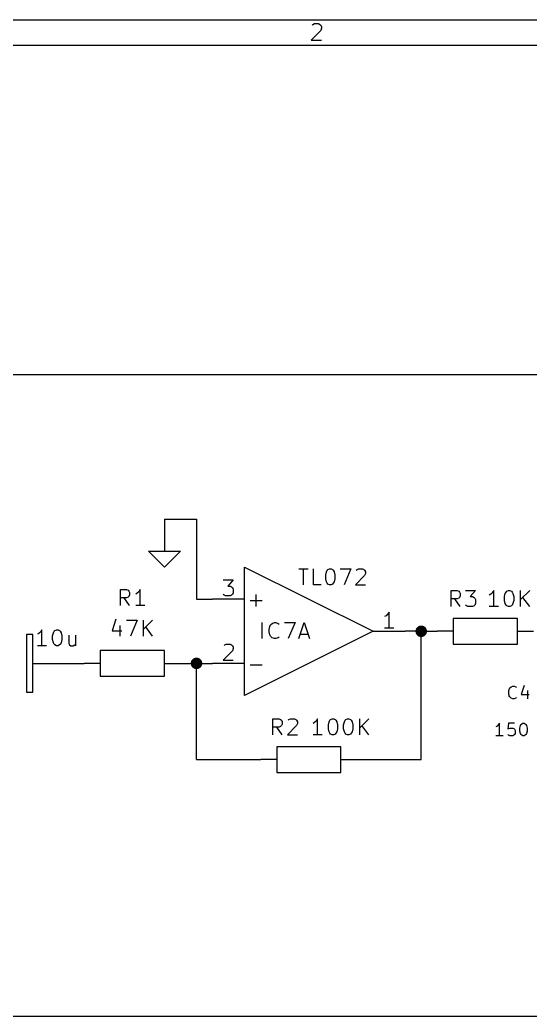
# Model space of a CAD drawing. Header units: millimetres. Extents: x 10 to 287, y -200 to -10.
# Drawn here: x 62.2 to 102.6, y -88.9 to -10 of the extents above; entities that cross this region are included whole.
import ezdxf

# ---------------------------------------------------------------- set-up
doc = ezdxf.new("R2010")
doc.units = ezdxf.units.MM
for name, color, linetype in [('BLACK', 250, 'CONTINUOUS'), ('GREENSIXTYFIVE', 129, 'CONTINUOUS'), ('LIGHTBLUE', 172, 'CONTINUOUS'), ('LIGHTGREEN', 92, 'CONTINUOUS'), ('LIGHTRED', 12, 'CONTINUOUS'), ('RED', 14, 'CONTINUOUS'), ('WHITE', 250, 'CONTINUOUS')]:
    doc.layers.add(name, color=color, linetype=linetype)

msp = doc.modelspace()

# ---------------------------------------------------------------- linework, layer by layer
at = {"layer": 'BLACK', "linetype": 'CONTINUOUS'}
for p, q in [((73.66, -49.53), (73.66, -50.8)), ((73.66, -49.53), (76.2, -49.53)), ((76.2, -49.53), (76.2, -55.88)), ((76.2, -55.88), (77.47, -55.88))]:
    msp.add_line(p, q, dxfattribs=at)
at = {"layer": 'GREENSIXTYFIVE', "linetype": 'CONTINUOUS'}
for p, q in [((84.3038, -53.469), (85.0295, -53.469)), ((84.6667, -54.739), (84.6667, -53.469)), ((85.4528, -54.739), (85.4528, -53.469)), ((86.4809, -53.7109), (86.5414, -53.59)), ((86.5414, -53.59), (86.6019, -53.5295)), ((86.6019, -53.5295), (86.7228, -53.469)), ((86.7228, -53.469), (86.8438, -53.469)), ((86.8438, -53.469), (86.9647, -53.5295)), ((86.9647, -53.5295), (87.0252, -53.59)), ((87.0252, -53.59), (87.0857, -53.7109)), ((87.5695, -53.469), (88.4161, -53.469)), ((88.4161, -53.469), (87.8719, -54.739)), ((88.8395, -53.59), (88.8999, -53.5295)), ((88.8999, -53.5295), (89.0209, -53.469)), ((89.0209, -53.469), (89.3233, -53.469)), ((89.3233, -53.469), (89.4442, -53.5295)), ((89.4442, -53.5295), (89.5047, -53.59)), ((89.5047, -53.59), (89.5652, -53.7109)), ((86.4205, -53.9528), (86.4809, -53.7109)), ((86.4205, -54.2552), (86.4205, -53.9528)), ((86.4809, -54.4971), (86.4205, -54.2552)), ((87.0857, -53.7109), (87.1462, -53.9528)), ((87.1462, -54.2552), (87.0857, -54.4971)), ((87.1462, -53.9528), (87.1462, -54.2552)), ((89.5047, -54.0133), (88.779, -54.739)), ((89.5652, -53.8319), (89.5047, -54.0133)), ((89.5652, -53.7109), (89.5652, -53.8319)), ((70.1825, -56.3786), (70.1825, -55.1086)), ((70.1825, -55.1086), (70.6663, -55.1086)), ((70.1825, -56.3786), (70.1825, -55.1086)), ((70.1825, -55.1086), (70.6663, -55.1086)), ((70.6663, -55.1086), (70.7873, -55.1691)), ((70.6663, -55.1086), (70.7873, -55.1691)), ((70.7873, -55.1691), (70.8478, -55.2296)), ((70.7873, -55.1691), (70.8478, -55.2296)), ((71.7549, -55.1086), (71.634, -55.2901)), ((71.7549, -55.1086), (71.634, -55.2901)), ((71.7549, -56.3786), (71.7549, -55.1086)), ((71.7549, -56.3786), (71.7549, -55.1086)), ((86.0576, -54.739), (85.4528, -54.739)), ((86.5414, -54.6181), (86.4809, -54.4971)), ((86.6019, -54.6786), (86.5414, -54.6181)), ((86.7228, -54.739), (86.6019, -54.6786)), ((86.8438, -54.739), (86.7228, -54.739)), ((86.9647, -54.6786), (86.8438, -54.739)), ((87.0252, -54.6181), (86.9647, -54.6786)), ((87.0857, -54.4971), (87.0252, -54.6181)), ((88.779, -54.739), (89.5652, -54.739)), ((96.3445, -56.4591), (96.3445, -55.1891)), ((96.3445, -55.1891), (96.8283, -55.1891)), ((96.8283, -55.1891), (96.9493, -55.2496)), ((97.4936, -55.1891), (98.2798, -55.1891)), ((98.2798, -55.1891), (97.8564, -55.6729)), ((99.7252, -55.1891), (99.6043, -55.3706)), ((99.7252, -56.4591), (99.7252, -55.1891)), ((100.7533, -55.2496), (100.8742, -55.1891)), ((100.8742, -55.1891), (100.9952, -55.1891)), ((100.9952, -55.1891), (101.1161, -55.2496)), ((101.8418, -56.4591), (101.8418, -55.1891)), ((102.5675, -55.1891), (101.8418, -55.9148)), ((70.6663, -55.7739), (70.1825, -55.7739)), ((70.6663, -55.7739), (70.1825, -55.7739)), ((70.9082, -56.3786), (70.4849, -55.7739)), ((70.9082, -56.3786), (70.4849, -55.7739)), ((70.7873, -55.7134), (70.6663, -55.7739)), ((70.7873, -55.7134), (70.6663, -55.7739)), ((70.8478, -55.6529), (70.7873, -55.7134)), ((70.8478, -55.6529), (70.7873, -55.7134)), ((70.8478, -55.2296), (70.9082, -55.3505)), ((70.8478, -55.2296), (70.9082, -55.3505)), ((70.9082, -55.532), (70.8478, -55.6529)), ((70.9082, -55.532), (70.8478, -55.6529)), ((70.9082, -55.3505), (70.9082, -55.532)), ((70.9082, -55.3505), (70.9082, -55.532)), ((71.513, -55.411), (71.3921, -55.4715)), ((71.513, -55.411), (71.3921, -55.4715)), ((71.634, -55.2901), (71.513, -55.411)), ((71.634, -55.2901), (71.513, -55.411)), ((80.4393, -55.9837), (81.407, -55.9837)), ((80.9231, -56.4675), (80.9231, -55.4999)), ((96.8283, -55.8544), (96.3445, -55.8544)), ((97.0702, -56.4591), (96.6469, -55.8544)), ((96.9493, -55.7939), (96.8283, -55.8544)), ((96.9493, -55.2496), (97.0098, -55.3101)), ((97.0098, -55.7334), (96.9493, -55.7939)), ((97.0098, -55.3101), (97.0702, -55.431)), ((97.0702, -55.6125), (97.0098, -55.7334)), ((97.0702, -55.431), (97.0702, -55.6125)), ((97.8564, -55.6729), (98.0379, -55.6729)), ((98.0379, -55.6729), (98.1588, -55.7334)), ((98.1588, -55.7334), (98.2193, -55.7939)), ((98.2193, -55.7939), (98.2798, -55.9148)), ((98.2798, -55.9148), (98.2798, -56.2172)), ((99.4833, -55.4915), (99.3624, -55.552)), ((99.6043, -55.3706), (99.4833, -55.4915)), ((100.5719, -55.6729), (100.6323, -55.431)), ((100.5719, -55.9753), (100.5719, -55.6729)), ((100.6323, -56.2172), (100.5719, -55.9753)), ((100.6323, -55.431), (100.6928, -55.3101)), ((100.6928, -55.3101), (100.7533, -55.2496)), ((101.1161, -55.2496), (101.1766, -55.3101)), ((101.1766, -55.3101), (101.2371, -55.431)), ((101.2371, -55.431), (101.2976, -55.6729)), ((101.2976, -55.9753), (101.2371, -56.2172)), ((101.2976, -55.6729), (101.2976, -55.9753)), ((102.5675, -56.4591), (102.0233, -55.7334)), ((72.1178, -56.3786), (71.3921, -56.3786)), ((72.1178, -56.3786), (71.3921, -56.3786)), ((97.5541, -56.3987), (97.4936, -56.3382)), ((97.675, -56.4591), (97.5541, -56.3987)), ((98.0379, -56.4591), (97.675, -56.4591)), ((98.1588, -56.3987), (98.0379, -56.4591)), ((98.2193, -56.3382), (98.1588, -56.3987)), ((98.2798, -56.2172), (98.2193, -56.3382)), ((100.0881, -56.4591), (99.3624, -56.4591)), ((100.6928, -56.3382), (100.6323, -56.2172)), ((100.7533, -56.3987), (100.6928, -56.3382)), ((100.8742, -56.4591), (100.7533, -56.3987)), ((100.9952, -56.4591), (100.8742, -56.4591)), ((101.1161, -56.3987), (100.9952, -56.4591)), ((101.1766, -56.3382), (101.1161, -56.3987)), ((101.2371, -56.2172), (101.1766, -56.3382)), ((69.8197, -57.4725), (69.5174, -58.3796)), ((69.8197, -57.4725), (69.5174, -58.3796)), ((70.6664, -57.5329), (71.513, -57.5329)), ((70.6664, -57.5329), (71.513, -57.5329)), ((71.513, -57.5329), (70.9688, -58.8029)), ((71.513, -57.5329), (70.9688, -58.8029)), ((71.9968, -58.8029), (71.9968, -57.5329)), ((72.7225, -57.5329), (71.9968, -58.2586)), ((71.9968, -58.8029), (71.9968, -57.5329)), ((72.7225, -57.5329), (71.9968, -58.2586)), ((63.9717, -58.2949), (63.8508, -58.4764)), ((63.9717, -58.2949), (63.8508, -58.4764)), ((63.9717, -59.5649), (63.9717, -58.2949)), ((63.9717, -59.5649), (63.9717, -58.2949)), ((64.9393, -58.4159), (64.9998, -58.3554)), ((64.9393, -58.4159), (64.9998, -58.3554)), ((64.9998, -58.3554), (65.1207, -58.2949)), ((64.9998, -58.3554), (65.1207, -58.2949)), ((65.1207, -58.2949), (65.2417, -58.2949)), ((65.1207, -58.2949), (65.2417, -58.2949)), ((65.2417, -58.2949), (65.3626, -58.3554)), ((65.2417, -58.2949), (65.3626, -58.3554)), ((65.3626, -58.3554), (65.4231, -58.4159)), ((65.3626, -58.3554), (65.4231, -58.4159)), ((69.5174, -58.3796), (70.3035, -58.3796)), ((69.5174, -58.3796), (70.3035, -58.3796)), ((70.1221, -57.9563), (70.1221, -58.8029)), ((70.1221, -57.9563), (70.1221, -58.8029)), ((72.7225, -58.8029), (72.1783, -58.0772)), ((72.7225, -58.8029), (72.1783, -58.0772)), ((81.4009, -58.9992), (81.4009, -57.7292)), ((81.9453, -58.2735), (82.0057, -58.0316)), ((81.9453, -58.4549), (81.9453, -58.2735)), ((82.0057, -58.0316), (82.0662, -57.9107)), ((82.0662, -57.9107), (82.1872, -57.7897)), ((82.1872, -57.7897), (82.3686, -57.7292)), ((82.3686, -57.7292), (82.4895, -57.7292)), ((82.4895, -57.7292), (82.671, -57.7897)), ((82.671, -57.7897), (82.7314, -57.8502)), ((83.1548, -57.7292), (84.0014, -57.7292)), ((84.0014, -57.7292), (83.4572, -58.9992)), ((84.3038, -58.9992), (84.7271, -57.7292)), ((84.7271, -57.7292), (85.1505, -58.9992)), ((63.7298, -58.5973), (63.6089, -58.6578)), ((63.7298, -58.5973), (63.6089, -58.6578)), ((63.8508, -58.4764), (63.7298, -58.5973)), ((63.8508, -58.4764), (63.7298, -58.5973)), ((64.8184, -58.7787), (64.8788, -58.5368)), ((64.8184, -58.7787), (64.8788, -58.5368)), ((64.8184, -59.0811), (64.8184, -58.7787)), ((64.8184, -59.0811), (64.8184, -58.7787)), ((64.8788, -59.323), (64.8184, -59.0811)), ((64.8788, -59.323), (64.8184, -59.0811)), ((64.8788, -58.5368), (64.9393, -58.4159)), ((64.8788, -58.5368), (64.9393, -58.4159)), ((65.4231, -58.4159), (65.4836, -58.5368)), ((65.4231, -58.4159), (65.4836, -58.5368)), ((65.4836, -58.5368), (65.5441, -58.7787)), ((65.4836, -58.5368), (65.5441, -58.7787)), ((65.5441, -59.0811), (65.4836, -59.323)), ((65.5441, -59.0811), (65.4836, -59.323)), ((65.5441, -58.7787), (65.5441, -59.0811)), ((65.5441, -58.7787), (65.5441, -59.0811)), ((66.0883, -58.7183), (66.0883, -59.3835)), ((66.0883, -58.7183), (66.0883, -59.3835)), ((66.6326, -58.7183), (66.6326, -59.5649)), ((66.6326, -58.7183), (66.6326, -59.5649)), ((82.0057, -58.6968), (81.9453, -58.4549)), ((82.0662, -58.8178), (82.0057, -58.6968)), ((82.1872, -58.9388), (82.0662, -58.8178)), ((82.3686, -58.9992), (82.1872, -58.9388)), ((82.4895, -58.9992), (82.3686, -58.9992)), ((82.671, -58.9388), (82.4895, -58.9992)), ((82.7314, -58.8783), (82.671, -58.9388)), ((84.4248, -58.6364), (85.0295, -58.6364)), ((64.3346, -59.5649), (63.6089, -59.5649)), ((64.3346, -59.5649), (63.6089, -59.5649)), ((64.9393, -59.444), (64.8788, -59.323)), ((64.9393, -59.444), (64.8788, -59.323)), ((64.9998, -59.5045), (64.9393, -59.444)), ((64.9998, -59.5045), (64.9393, -59.444)), ((65.1207, -59.5649), (64.9998, -59.5045)), ((65.1207, -59.5649), (64.9998, -59.5045)), ((65.2417, -59.5649), (65.1207, -59.5649)), ((65.2417, -59.5649), (65.1207, -59.5649)), ((65.3626, -59.5045), (65.2417, -59.5649)), ((65.3626, -59.5045), (65.2417, -59.5649)), ((65.4231, -59.444), (65.3626, -59.5045)), ((65.4231, -59.444), (65.3626, -59.5045)), ((65.4836, -59.323), (65.4231, -59.444)), ((65.4836, -59.323), (65.4231, -59.444)), ((66.0883, -59.3835), (66.1488, -59.5045)), ((66.0883, -59.3835), (66.1488, -59.5045)), ((66.1488, -59.5045), (66.2698, -59.5649)), ((66.1488, -59.5045), (66.2698, -59.5649)), ((66.2698, -59.5649), (66.4512, -59.5649)), ((66.2698, -59.5649), (66.4512, -59.5649)), ((66.4512, -59.5649), (66.5721, -59.5045)), ((66.4512, -59.5649), (66.5721, -59.5045)), ((66.5721, -59.5045), (66.6326, -59.444)), ((66.5721, -59.5045), (66.6326, -59.444)), ((80.4393, -61.0637), (81.407, -61.0637)), ((100.9, -63.1947), (100.9476, -63.0043)), ((100.9476, -63.0043), (100.9953, -62.909)), ((100.9953, -62.909), (101.0905, -62.8138)), ((101.0905, -62.8138), (101.2334, -62.7662)), ((101.2334, -62.7662), (101.3286, -62.7662)), ((101.3286, -62.7662), (101.4715, -62.8138)), ((101.4715, -62.8138), (101.5191, -62.8614)), ((102.1381, -62.7186), (101.9, -63.4328)), ((102.3762, -63.0995), (102.3762, -63.7662)), ((100.9, -63.3376), (100.9, -63.1947)), ((100.9476, -63.5281), (100.9, -63.3376)), ((100.9953, -63.6233), (100.9476, -63.5281)), ((101.0905, -63.7186), (100.9953, -63.6233)), ((101.2334, -63.7662), (101.0905, -63.7186)), ((101.3286, -63.7662), (101.2334, -63.7662)), ((101.4715, -63.7186), (101.3286, -63.7662)), ((101.5191, -63.6709), (101.4715, -63.7186)), ((101.9, -63.4328), (102.5191, -63.4328)), ((82.2475, -66.6191), (82.2475, -65.3491)), ((82.2475, -65.3491), (82.7313, -65.3491)), ((82.7313, -65.3491), (82.8523, -65.4096)), ((82.8523, -65.4096), (82.9128, -65.4701)), ((82.9128, -65.4701), (82.9732, -65.591)), ((83.4571, -65.4701), (83.5175, -65.4096)), ((83.5175, -65.4096), (83.6385, -65.3491)), ((83.6385, -65.3491), (83.9409, -65.3491)), ((83.9409, -65.3491), (84.0618, -65.4096)), ((84.0618, -65.4096), (84.1223, -65.4701)), ((84.1223, -65.4701), (84.1828, -65.591)), ((85.7854, -65.3491), (85.6645, -65.5306)), ((85.7854, -66.6191), (85.7854, -65.3491)), ((86.6925, -65.591), (86.753, -65.4701)), ((86.753, -65.4701), (86.8135, -65.4096)), ((86.8135, -65.4096), (86.9344, -65.3491)), ((86.9344, -65.3491), (87.0554, -65.3491)), ((87.0554, -65.3491), (87.1763, -65.4096)), ((87.1763, -65.4096), (87.2368, -65.4701)), ((87.2368, -65.4701), (87.2973, -65.591)), ((87.902, -65.591), (87.9625, -65.4701)), ((87.9625, -65.4701), (88.023, -65.4096)), ((88.023, -65.4096), (88.1439, -65.3491)), ((88.1439, -65.3491), (88.2649, -65.3491)), ((88.2649, -65.3491), (88.3858, -65.4096)), ((88.3858, -65.4096), (88.4463, -65.4701)), ((88.4463, -65.4701), (88.5068, -65.591)), ((89.1115, -66.6191), (89.1115, -65.3491)), ((89.8372, -65.3491), (89.1115, -66.0748)), ((82.7313, -66.0144), (82.2475, -66.0144)), ((82.9732, -66.6191), (82.5499, -66.0144)), ((82.8523, -65.9539), (82.7313, -66.0144)), ((82.9128, -65.8934), (82.8523, -65.9539)), ((82.9732, -65.7725), (82.9128, -65.8934)), ((82.9732, -65.591), (82.9732, -65.7725)), ((84.1223, -65.8934), (83.3966, -66.6191)), ((84.1828, -65.712), (84.1223, -65.8934)), ((84.1828, -65.591), (84.1828, -65.712)), ((85.5435, -65.6515), (85.4226, -65.712)), ((85.6645, -65.5306), (85.5435, -65.6515)), ((86.6321, -65.8329), (86.6925, -65.591)), ((86.6321, -66.1353), (86.6321, -65.8329)), ((86.6925, -66.3772), (86.6321, -66.1353)), ((87.2973, -65.591), (87.3578, -65.8329)), ((87.3578, -66.1353), (87.2973, -66.3772)), ((87.3578, -65.8329), (87.3578, -66.1353)), ((87.8416, -65.8329), (87.902, -65.591)), ((87.8416, -66.1353), (87.8416, -65.8329)), ((87.902, -66.3772), (87.8416, -66.1353)), ((88.5068, -65.591), (88.5673, -65.8329)), ((88.5673, -66.1353), (88.5068, -66.3772)), ((88.5673, -65.8329), (88.5673, -66.1353)), ((89.8372, -66.6191), (89.293, -65.8934)), ((99.9793, -65.9366), (99.884, -65.9842)), ((100.0745, -65.8413), (99.9793, -65.9366)), ((100.1697, -65.6985), (100.0745, -65.8413)), ((100.1697, -66.6985), (100.1697, -65.6985)), ((100.884, -65.6985), (100.8364, -66.1747)), ((100.8364, -66.1747), (100.884, -66.127)), ((101.3602, -65.6985), (100.884, -65.6985)), ((100.884, -66.127), (100.9793, -66.0794)), ((100.9793, -66.0794), (101.2174, -66.0794)), ((101.2174, -66.0794), (101.3126, -66.127)), ((101.3126, -66.127), (101.3602, -66.1747)), ((101.3602, -66.1747), (101.4079, -66.2699)), ((101.4079, -66.2699), (101.4079, -66.508)), ((101.7888, -66.0794), (101.8364, -65.8889)), ((101.7888, -66.3175), (101.7888, -66.0794)), ((101.8364, -65.8889), (101.8841, -65.7937)), ((101.8841, -65.7937), (101.9317, -65.7461)), ((101.9317, -65.7461), (102.0269, -65.6985)), ((102.0269, -65.6985), (102.1222, -65.6985)), ((102.1222, -65.6985), (102.2174, -65.7461)), ((102.2174, -65.7461), (102.265, -65.7937)), ((102.265, -65.7937), (102.3126, -65.8889)), ((102.3126, -65.8889), (102.3603, -66.0794)), ((102.3603, -66.0794), (102.3603, -66.3175)), ((83.3966, -66.6191), (84.1828, -66.6191)), ((86.1483, -66.6191), (85.4226, -66.6191)), ((86.753, -66.4982), (86.6925, -66.3772)), ((86.8135, -66.5587), (86.753, -66.4982)), ((86.9344, -66.6191), (86.8135, -66.5587)), ((87.0554, -66.6191), (86.9344, -66.6191)), ((87.1763, -66.5587), (87.0554, -66.6191)), ((87.2368, -66.4982), (87.1763, -66.5587)), ((87.2973, -66.3772), (87.2368, -66.4982)), ((87.9625, -66.4982), (87.902, -66.3772)), ((88.023, -66.5587), (87.9625, -66.4982)), ((88.1439, -66.6191), (88.023, -66.5587)), ((88.2649, -66.6191), (88.1439, -66.6191)), ((88.3858, -66.5587), (88.2649, -66.6191)), ((88.4463, -66.4982), (88.3858, -66.5587)), ((88.5068, -66.3772), (88.4463, -66.4982)), ((100.4555, -66.6985), (99.884, -66.6985)), ((100.884, -66.6509), (100.8364, -66.6032)), ((100.9793, -66.6985), (100.884, -66.6509)), ((101.2174, -66.6985), (100.9793, -66.6985)), ((101.3126, -66.6509), (101.2174, -66.6985)), ((101.3602, -66.6032), (101.3126, -66.6509)), ((101.4079, -66.508), (101.3602, -66.6032)), ((101.8364, -66.508), (101.7888, -66.3175)), ((101.8841, -66.6032), (101.8364, -66.508)), ((101.9317, -66.6509), (101.8841, -66.6032)), ((102.0269, -66.6985), (101.9317, -66.6509)), ((102.1222, -66.6985), (102.0269, -66.6985)), ((102.2174, -66.6509), (102.1222, -66.6985)), ((102.265, -66.6032), (102.2174, -66.6509)), ((102.3126, -66.508), (102.265, -66.6032)), ((102.3603, -66.3175), (102.3126, -66.508))]:
    msp.add_line(p, q, dxfattribs=at)
at = {"layer": 'LIGHTBLUE', "linetype": 'CONTINUOUS'}
for p, q in [((177.7999, -38.1), (38.1, -38.1)), ((38.1, -88.8946), (177.7999, -88.8946))]:
    msp.add_line(p, q, dxfattribs=at)
at = {"layer": 'LIGHTGREEN', "linetype": 'CONTINUOUS'}
for p, q in [((93.98, -58.42), (92.71, -58.42)), ((93.98, -68.58), (93.98, -58.42)), ((93.98, -58.42), (95.25, -58.42)), ((66.04, -60.96), (67.31, -60.96)), ((74.93, -60.96), (76.2, -60.96)), ((76.2, -68.58), (76.2, -60.96)), ((76.2, -60.96), (77.47, -60.96)), ((76.2, -68.58), (81.28, -68.58)), ((88.9, -68.58), (93.98, -68.58))]:
    msp.add_line(p, q, dxfattribs=at)
at = {"layer": 'LIGHTGREEN', "const_width": 0.4572}
for points in [[(93.7514, -58.42, 1), (94.2086, -58.42, 1)], [(75.9714, -60.96, 1), (76.4286, -60.96, 1)]]:
    msp.add_lwpolyline(points, format="xyb", close=True, dxfattribs=at)
at = {"layer": 'LIGHTRED', "linetype": 'CONTINUOUS'}
for p, q in [((78.3167, -54.3529), (79.1029, -54.3529)), ((79.1029, -54.3529), (78.6795, -54.8367)), ((78.6795, -54.8367), (78.861, -54.8367)), ((78.861, -54.8367), (78.9819, -54.8972)), ((78.9819, -54.8972), (79.0424, -54.9577)), ((79.0424, -54.9577), (79.1029, -55.0786)), ((79.1029, -55.0786), (79.1029, -55.381)), ((78.3772, -55.5625), (78.3167, -55.502)), ((78.4981, -55.6229), (78.3772, -55.5625)), ((78.861, -55.6229), (78.4981, -55.6229)), ((78.9819, -55.5625), (78.861, -55.6229)), ((79.0424, -55.502), (78.9819, -55.5625)), ((79.1029, -55.381), (79.0424, -55.502)), ((91.1981, -57.1953), (91.0772, -57.2558)), ((91.3191, -57.0744), (91.1981, -57.1953)), ((91.44, -56.8929), (91.3191, -57.0744)), ((91.44, -58.1629), (91.44, -56.8929)), ((91.8029, -58.1629), (91.0772, -58.1629)), ((78.3772, -59.5539), (78.4376, -59.4934)), ((78.4376, -59.4934), (78.5586, -59.4329)), ((78.5586, -59.4329), (78.861, -59.4329)), ((78.861, -59.4329), (78.9819, -59.4934)), ((78.9819, -59.4934), (79.0424, -59.5539)), ((79.0424, -59.5539), (79.1029, -59.6748)), ((79.1029, -59.7958), (79.0424, -59.9772)), ((79.1029, -59.6748), (79.1029, -59.7958)), ((79.0424, -59.9772), (78.3167, -60.7029)), ((78.3167, -60.7029), (79.1029, -60.7029))]:
    msp.add_line(p, q, dxfattribs=at)
at = {"layer": 'RED', "linetype": 'CONTINUOUS'}
for p, q in [((10, -10), (287.0022, -10)), ((86.0271, -10.8508), (85.2843, -11.5937)), ((85.3462, -10.4175), (85.4081, -10.3556)), ((85.4081, -10.3556), (85.5319, -10.2937)), ((85.5319, -10.2937), (85.8414, -10.2937)), ((85.8414, -10.2937), (85.9652, -10.3556)), ((85.9652, -10.3556), (86.0271, -10.4175)), ((86.0271, -10.4175), (86.089, -10.5413)), ((86.089, -10.6651), (86.0271, -10.8508)), ((86.089, -10.5413), (86.089, -10.6651)), ((85.2843, -11.5937), (86.089, -11.5937)), ((12, -12), (285.0022, -12)), ((73.66, -50.8), (73.66, -52.07)), ((73.66, -53.34), (72.39, -52.07)), ((72.39, -52.07), (73.66, -52.07)), ((73.66, -52.07), (74.93, -52.07)), ((74.93, -52.07), (73.66, -53.34)), ((80.01, -53.34), (90.17, -58.42)), ((80.01, -63.5), (80.01, -53.34)), ((80.01, -55.88), (77.47, -55.88)), ((101.6, -57.404), (96.52, -57.404)), ((96.52, -57.404), (96.52, -59.436)), ((101.6, -59.436), (101.6, -57.404)), ((62.738, -58.674), (62.738, -63.246)), ((63.246, -58.674), (62.738, -58.674)), ((63.246, -63.246), (63.246, -58.674)), ((90.17, -58.42), (80.01, -63.5)), ((90.17, -58.42), (92.71, -58.42)), ((96.52, -58.42), (95.25, -58.42)), ((101.6, -58.42), (102.87, -58.42)), ((73.66, -59.944), (68.58, -59.944)), ((68.58, -59.944), (68.58, -61.976)), ((73.66, -61.976), (73.66, -59.944)), ((96.52, -59.436), (101.6, -59.436)), ((63.246, -60.96), (66.04, -60.96)), ((63.246, -60.96), (66.04, -60.96)), ((68.58, -60.96), (67.31, -60.96)), ((68.58, -60.96), (67.31, -60.96)), ((73.66, -60.96), (74.93, -60.96)), ((73.66, -60.96), (74.93, -60.96)), ((80.01, -60.96), (77.47, -60.96)), ((68.58, -61.976), (73.66, -61.976)), ((62.738, -63.246), (63.246, -63.246)), ((87.63, -67.564), (82.55, -67.564)), ((82.55, -67.564), (82.55, -69.596)), ((87.63, -69.596), (87.63, -67.564)), ((82.55, -68.58), (81.28, -68.58)), ((87.63, -68.58), (88.9, -68.58)), ((82.55, -69.596), (87.63, -69.596))]:
    msp.add_line(p, q, dxfattribs=at)
at = {"layer": 'WHITE', "linetype": 'CONTINUOUS'}
for p, q in [((80.01, -53.34), (90.17, -58.42)), ((80.01, -63.5), (80.01, -53.34)), ((90.17, -58.42), (80.01, -63.5))]:
    msp.add_line(p, q, dxfattribs=at)

doc.saveas('drawing.dxf')
